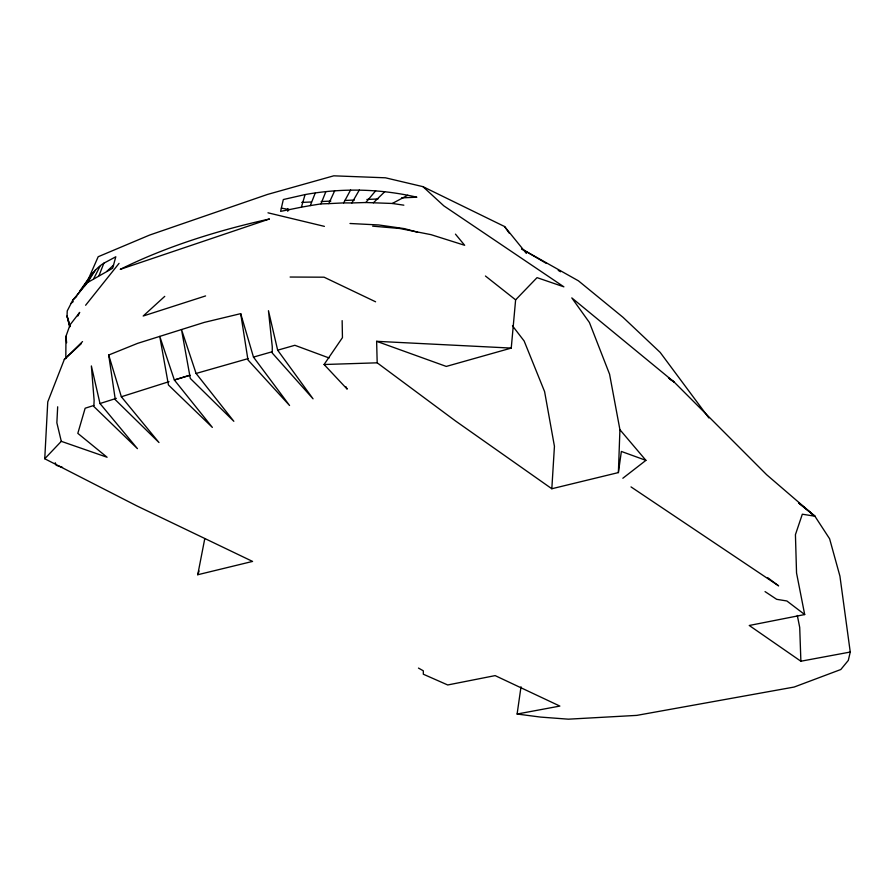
<?xml version="1.0" encoding="UTF-8"?>
<svg xmlns="http://www.w3.org/2000/svg" width="895" height="895" viewBox="0 0 895 895"><rect width="100%" height="100%" fill="white"/><g stroke="black" fill="none" stroke-linecap="round" stroke-linejoin="round"><path stroke-width="1.34" d="M65.816 358.492L65.962 336.296L70.056 324.829L79.689 312.389L77.831 316.002M287.765 211.298L287.787 208.546M342.147 320.623L342.449 337.628L324.079 364.511L377.187 362.822L455.443 420.918L551.823 488.748L618.389 472.582L619.922 429.701L609.573 374.188L589.425 322.513L571.793 297.89L674.103 381.997L766.668 474.742L814.897 516.202L829.609 538.779L839.924 576.111L850.25 652.041L848.303 660.409L840.808 669.516L794.134 687.047L636.781 715.385L568.359 719.177L540.546 717.085L517.109 714.031L521.013 686.789M57.672 406.8L56.866 422.809L61.296 441.336L44.75 458.755L137.024 505.977L252.569 561.422L197.75 574.735L204.742 538.824M44.75 458.755L47.759 401.889L64.35 359.376L82.53 341.577M551.823 488.748L554.441 446.314L544.607 391.641L524.146 341.006L512.466 325.791M377.187 362.822L376.627 341.319L446.281 366.424L511.246 348.088L515.621 299.859L537.045 277.64L563.884 286.836L443.819 205.85L422.943 186.652L385.443 177.803L333.757 175.823L267.538 194.428L149.577 235.083L98.181 256.731L87.721 280.527M618.389 472.582L621.365 451.449L645.921 460.354L622.842 478.254M305.072 194.584L283.312 199.54L280.616 211.365L301.402 207.181L305.072 194.584C342.058 187.905 380.207 188.688 416.846 197.202L401.586 197.884M197.75 574.735L199.059 570.999M99.054 275.548L103.854 263.197L115.802 256.775L112.658 268.243L87.62 282.507L72.775 300.149L67.237 310.923L67.035 316.002L69.687 326.619M301.402 207.181L310.308 205.604L315.152 193.253M310.308 205.604L320.958 203.881L325.869 191.619M103.854 263.197C91.57 270.648 86.356 284.241 77.339 294.746M320.958 203.881L328.778 203.635L334.674 190.836M93.684 278.703L99.916 266.509M328.778 203.635L343.646 202.897L350.594 190.008M343.646 202.897L351.892 202.952L359.331 190.008M84.98 285.617L92.688 272.93M87.62 282.507L95.452 269.932M79.521 291.401L88.65 278.535M85.618 305.262L119.046 263.365M351.892 202.952L365.809 202.516L375.665 190.792M373.394 202.796L384.626 191.843M72.775 300.149L76.735 296.435M106.863 271.353L113.52 265.11M64.35 359.376L81.21 343.769M164.747 296.368L143.189 316.013L205.593 295.932M71.175 303.248L73.267 301.615M365.809 202.516L392.301 203.467L407.74 195.244M108.698 355.035L121.351 396.765L158.986 442.533L115.31 399.729L108.698 355.035L137.606 343.356L204.217 322.413L240.699 313.642L253.475 357.094L289.555 405.491L247.971 359.935L240.699 313.642M93.807 405.48L85.148 408.221L77.82 433.348L107.098 457.255L61.296 441.336M99.994 403.522L137.438 448.652L93.863 406.509L94.12 400.401L91.368 365.943L99.994 403.522L116.328 398.353M121.351 396.765L169.043 381.662M189.695 375.374L174.346 379.983L159.757 336.386L168.45 384.984L212.35 427.396L174.346 379.983L189.93 375.206M196.094 373.45L233.841 421.299L190.311 378.44L181.495 329.55L196.094 373.45L248.139 358.615M253.475 357.094L272.281 351.724M277.663 350.191L313.049 398.823L272.259 353.022L272.259 346.678L268.455 310.699L277.663 350.191L294.847 345.291L329.08 357.966M798.743 502.99L814.897 516.202L802.323 514.211L795.431 534.651L796.539 572.99L804.694 614.552L749.26 625.482L800.88 661.226L850.25 652.041M517.109 714.031L559.856 706.077L495.148 675.613L447.713 684.966L423.324 674.215L423.324 670.814L418.468 668.073M301.704 202.415L311.415 201.979M321.126 201.532L330.837 201.095M344.709 200.469L354.42 200.021M366.905 199.462L378.003 198.958M290.114 277.036L324.079 277.193L375.598 301.794M511.246 348.088L376.627 341.319M349.99 223.493L378.663 224.958L404.473 228.639L417.562 232.241M372.633 226.144L399.64 228.482L431.021 234.658L464.662 245.286L455.454 234.132M392.301 203.467L403.846 205.179M281.354 208.132L289.409 209.587M267.985 212.809L324.404 226.368M62.549 467.391L56.24 465.288L55.244 462.76M422.943 186.652L504.567 226.524L526.361 253.408M546.453 263.466L521.729 248.967L578.416 280.817L623.021 317.322L660.186 352.417L708.874 417.943M558.223 270.368L560.572 271.756M765.046 591.606L776.67 599.314L786.884 600.981L804.694 614.552M631.02 486.914L778.628 585.867L767.563 577.577M669.46 378.876L674.103 381.997L668.475 377.847M485.437 276.018L515.621 299.859M798.709 502.99L814.897 516.202M324.079 364.511L347.182 389.135L345.94 386.718M619.922 429.701L645.921 460.354M504.567 226.524L509.244 233.17M70.291 326.552L67.035 316.002L69.765 326.507M797.322 615.458L799.716 627.484L800.88 661.226M65.962 336.296L66.633 342.774M269.283 219.04L120.254 269.35A442.164 185.321 -2.4 0 1 269.283 219.04"/></g></svg>
